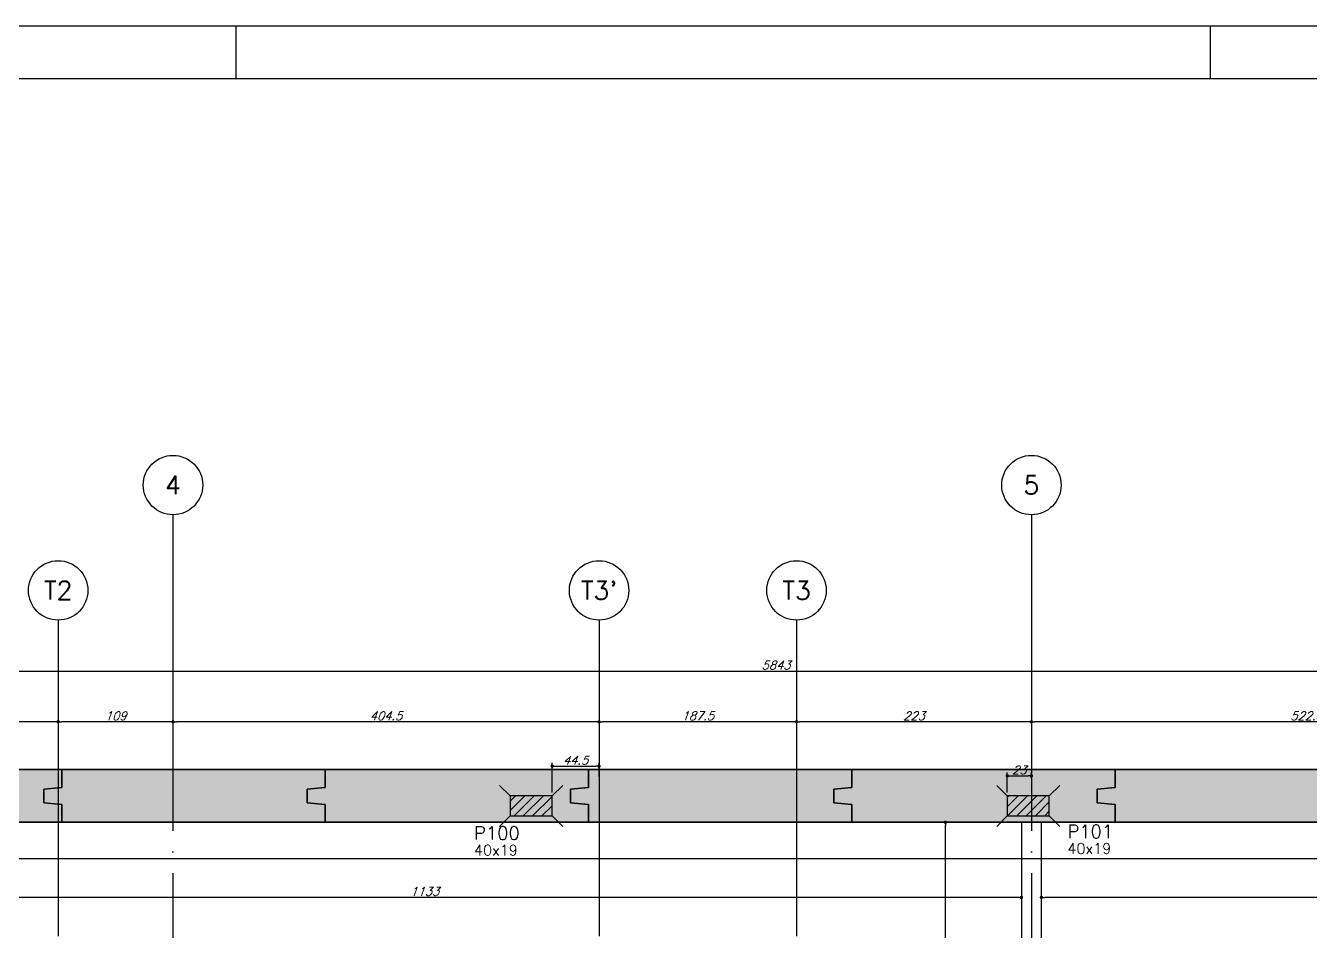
# Model space of a CAD drawing. Extents: x -4245 to 5400, y -2094 to 2406.
# Drawn here: x -349 to 870, y 1546 to 2406 of the extents above; entities that cross this region are included whole.
import ezdxf
from ezdxf.enums import TextEntityAlignment as Align

# ---------------------------------------------------------------- set-up
doc = ezdxf.new("R2010")
doc.units = 0
doc.header["$LTSCALE"] = 50
doc.header["$MEASUREMENT"] = 0
doc.linetypes.add('EIXO', pattern=[6.8, 6, -0.4, 0, -0.4])
doc.layers.get('0').update_dxf_attribs({"linetype": 'CONTINUOUS'})
doc.layers.get('DEFPOINTS').update_dxf_attribs({"linetype": 'CONTINUOUS'})
for name, color, linetype in [('F-COTAS', 106, 'CONTINUOUS'), ('F-EIXO', 12, 'EIXO'), ('F-MARGEM', 1, 'CONTINUOUS'), ('F-PILARES-DIM', 172, 'CONTINUOUS'), ('F-PILARES-HACH', 174, 'CONTINUOUS'), ('F-PILARES-N', 170, 'CONTINUOUS'), ('F-PILARES-NASCE', 4, 'CONTINUOUS'), ('F-PILARES-NOME', 170, 'CONTINUOUS'), ('F-SOLIDO-EST', 252, 'CONTINUOUS'), ('F-TEXTO', 6, 'CONTINUOUS'), ('F-VIGAS', 3, 'CONTINUOUS')]:
    doc.layers.add(name, color=color, linetype=linetype)
doc.styles.add('CP-TEXT-INCL', font='simplex.shx', dxfattribs={"oblique": 20})
doc.styles.add('MCP', font='simplex.shx')
doc.styles.add('ROMANS', font='simplex.shx')
doc.dimstyles.new('CP-COTAS-50', dxfattribs={"dimscale": 0.64, "dimtxt": 12.5, "dimasz": 5, "dimexe": 5, "dimexo": 5, "dimgap": 2.5, "dimtad": 1, "dimdec": 1, "dimdsep": 46, "dimtxsty": 'CP-TEXT-INCL', "dimblk1": 'DOT', "dimblk2": 'DOT', "dimsah": 1, "dimcen": 9, "dimclrd": 256, "dimclre": 256, "dimclrt": 256, "dimadec": 0, "dimazin": 0, "dimtfac": 1, "dimtdec": 1, "dimtmove": 2, "dimatfit": 3, "dimldrblk": 'DOT', "dimfxl": 0, "dimtolj": 1, "dimarcsym": 0})
pattern_1 = [(45, (0, 10000), (-4.4194174, 4.4194174), [])]

# ---------------------------------------------------------------- blocks, each defined once
blk = doc.blocks.new('*U12')
at = {"layer": 'F-EIXO'}
blk.add_line((0, 0), (0, -3377.9), dxfattribs=at)
at = {"layer": 'F-EIXO', "color": 2, "linetype": 'Continuous'}
blk.add_circle((0, 28.2), 28.2, dxfattribs=at)
at = {"layer": 'F-TEXTO', "style": 'ROMANS'}
blk.add_attdef('EIXO', text='', height=17.5, rotation=360, dxfattribs=at).set_placement((0, 28.2), align=Align.MIDDLE_CENTER)
blk = doc.blocks.new('*U13')
at = {"layer": 'F-EIXO'}
blk.add_line((0, 0), (0, -3477.9), dxfattribs=at)
at = {"layer": 'F-EIXO', "color": 2, "linetype": 'Continuous'}
blk.add_circle((0, 28.2), 28.2, dxfattribs=at)
at = {"layer": 'F-TEXTO', "style": 'ROMANS'}
blk.add_attdef('EIXO', text='', height=17.5, rotation=360, dxfattribs=at).set_placement((0, 28.2), align=Align.MIDDLE_CENTER)
blk = doc.blocks.new('*U15')
at = {"layer": 'F-EIXO'}
blk.add_line((0, 0), (7378.2, 0), dxfattribs=at)
at = {"layer": 'F-TEXTO', "style": 'ROMANS'}
blk.add_attdef('EIXO', text='', height=17.5, dxfattribs=at).set_placement((-28.2, 0), align=Align.MIDDLE_CENTER)
blk = doc.blocks.new('_DOT')
at = {"color": 0, "linetype": 'ByBlock'}
blk.add_line((-0.5, 0), (-1, 0), dxfattribs=at)
at = {"color": 0, "linetype": 'ByBlock', "const_width": 0.5}
blk.add_lwpolyline([(-0.25, 0, 1), (0.25, 0, 1)], format="xyb", close=True, dxfattribs=at)
blk = doc.blocks.new('*D50')
at = {"layer": 'DEFPOINTS', "color": 0, "linetype": 'Continuous', "transparency": 16777216}
for p in [(523.8, 1649.5), (523.8, 1649.5), (523.8, 1328)]:
    blk.add_point(p, dxfattribs=at)
at = {"layer": 'F-COTAS', "linetype": 'Continuous', "lineweight": -2, "transparency": 16777216}
blk.add_line((523.8, 1331.2), (523.8, 1646.3), dxfattribs=at)
at = {"layer": 'F-COTAS', "linetype": 'Continuous', "lineweight": -2, "transparency": 16777216, "xscale": 3.2, "yscale": 3.2, "zscale": 3.2}
for p, rotation in [((523.8, 1649.5), 90), ((523.8, 1328), 270)]:
    blk.add_blockref('_DOT', p, dxfattribs=dict(at, rotation=rotation))
at = {"layer": 'F-COTAS', "linetype": 'Continuous', "transparency": 16777216, "insert": (518.2, 1488.8), "char_height": 8, "attachment_point": 5, "rotation": 90, "style": 'CP-TEXT-INCL'}
blk.add_mtext('\\A1;321.5', dxfattribs=at)
blk = doc.blocks.new('*D96')
at = {"layer": 'DEFPOINTS', "color": 0, "linetype": 'Continuous', "transparency": 16777216}
for p in [(615, 1578.2), (615, 1578.2), (1276, 1578.2)]:
    blk.add_point(p, dxfattribs=at)
at = {"layer": 'F-COTAS', "linetype": 'Continuous', "lineweight": -2, "transparency": 16777216}
blk.add_line((1272.8, 1578.2), (618.2, 1578.2), dxfattribs=at)
at = {"layer": 'F-COTAS', "linetype": 'Continuous', "lineweight": -2, "transparency": 16777216, "xscale": 3.2, "yscale": 3.2, "zscale": 3.2, "rotation": 180}
blk.add_blockref('_DOT', (615, 1578.2), dxfattribs=at)
at = {"layer": 'F-COTAS', "linetype": 'Continuous', "lineweight": -2, "transparency": 16777216, "xscale": 3.2, "yscale": 3.2, "zscale": 3.2}
blk.add_blockref('_DOT', (1276, 1578.2), dxfattribs=at)
at = {"layer": 'F-COTAS', "linetype": 'Continuous', "transparency": 16777216, "insert": (945.5, 1583.8), "char_height": 8, "attachment_point": 5, "style": 'CP-TEXT-INCL'}
blk.add_mtext('\\A1;661', dxfattribs=at)
blk = doc.blocks.new('*D97')
at = {"layer": 'DEFPOINTS', "color": 0, "linetype": 'Continuous', "transparency": 16777216}
for p in [(-537, 1578.2), (-537, 1578.2), (596, 1578.2)]:
    blk.add_point(p, dxfattribs=at)
at = {"layer": 'F-COTAS', "linetype": 'Continuous', "lineweight": -2, "transparency": 16777216}
blk.add_line((592.8, 1578.2), (-533.8, 1578.2), dxfattribs=at)
at = {"layer": 'F-COTAS', "linetype": 'Continuous', "lineweight": -2, "transparency": 16777216, "xscale": 3.2, "yscale": 3.2, "zscale": 3.2, "rotation": 180}
blk.add_blockref('_DOT', (-537, 1578.2), dxfattribs=at)
at = {"layer": 'F-COTAS', "linetype": 'Continuous', "lineweight": -2, "transparency": 16777216, "xscale": 3.2, "yscale": 3.2, "zscale": 3.2}
blk.add_blockref('_DOT', (596, 1578.2), dxfattribs=at)
at = {"layer": 'F-COTAS', "linetype": 'Continuous', "transparency": 16777216, "insert": (29.5, 1583.8), "char_height": 8, "attachment_point": 5, "style": 'CP-TEXT-INCL'}
blk.add_mtext('\\A1;1133', dxfattribs=at)
blk = doc.blocks.new('A0-4L_900')
at = {"layer": 'F-MARGEM', "color": 2}
for p, q in [((81.9, 90), (81.9, 89)), ((100.4, 90), (100.4, 89))]:
    blk.add_line(p, q, dxfattribs=at)
blk.add_lwpolyline([(0, 0), (0, 90), (192.9, 90), (192.9, 0)], close=True, dxfattribs=at)
at = {"layer": 'F-MARGEM', "color": 7}
blk.add_lwpolyline([(2.5, 89), (191.9, 89), (191.9, 1), (2.5, 1)], close=True, dxfattribs=at)
blk = doc.blocks.new('*D122')
at = {"layer": 'DEFPOINTS', "color": 0, "linetype": 'Continuous', "transparency": 16777216}
for p in [(3284.5, 1793), (3284.5, 1699.5), (-2558.5, 1664.5)]:
    blk.add_point(p, dxfattribs=at)
at = {"layer": 'F-COTAS', "linetype": 'Continuous', "lineweight": -2, "transparency": 16777216}
for p, q in [((-2558.5, 1667.7), (-2558.5, 1796.2)), ((-2555.3, 1793), (3281.3, 1793)), ((3284.5, 1702.7), (3284.5, 1796.2))]:
    blk.add_line(p, q, dxfattribs=at)
at = {"layer": 'F-COTAS', "linetype": 'Continuous', "lineweight": -2, "transparency": 16777216, "xscale": 3.2, "yscale": 3.2, "zscale": 3.2, "rotation": 180}
blk.add_blockref('_DOT', (-2558.5, 1793), dxfattribs=at)
at = {"layer": 'F-COTAS', "linetype": 'Continuous', "lineweight": -2, "transparency": 16777216, "xscale": 3.2, "yscale": 3.2, "zscale": 3.2}
blk.add_blockref('_DOT', (3284.5, 1793), dxfattribs=at)
at = {"layer": 'F-COTAS', "linetype": 'Continuous', "transparency": 16777216, "insert": (363, 1798.6), "char_height": 8, "attachment_point": 5, "style": 'CP-TEXT-INCL'}
blk.add_mtext('\\A1;5843', dxfattribs=at)
blk = doc.blocks.new('*D132')
at = {"layer": 'DEFPOINTS', "color": 0, "linetype": 'Continuous', "transparency": 16777216}
for p in [(605.5, 1744.9), (605.5, 1744.9), (1128, 1744.9)]:
    blk.add_point(p, dxfattribs=at)
at = {"layer": 'F-COTAS', "linetype": 'Continuous', "lineweight": -2, "transparency": 16777216}
blk.add_line((1124.8, 1744.9), (608.7, 1744.9), dxfattribs=at)
at = {"layer": 'F-COTAS', "linetype": 'Continuous', "lineweight": -2, "transparency": 16777216, "xscale": 3.2, "yscale": 3.2, "zscale": 3.2, "rotation": 180}
blk.add_blockref('_DOT', (605.5, 1744.9), dxfattribs=at)
at = {"layer": 'F-COTAS', "linetype": 'Continuous', "lineweight": -2, "transparency": 16777216, "xscale": 3.2, "yscale": 3.2, "zscale": 3.2}
blk.add_blockref('_DOT', (1128, 1744.9), dxfattribs=at)
at = {"layer": 'F-COTAS', "linetype": 'Continuous', "transparency": 16777216, "insert": (866.7, 1750.5), "char_height": 8, "attachment_point": 5, "style": 'CP-TEXT-INCL'}
blk.add_mtext('\\A1;522.5', dxfattribs=at)
blk = doc.blocks.new('*D133')
at = {"layer": 'DEFPOINTS', "color": 0, "linetype": 'Continuous', "transparency": 16777216}
for p in [(382.5, 1744.9), (382.5, 1744.9), (605.5, 1744.9)]:
    blk.add_point(p, dxfattribs=at)
at = {"layer": 'F-COTAS', "linetype": 'Continuous', "lineweight": -2, "transparency": 16777216}
blk.add_line((602.3, 1744.9), (385.7, 1744.9), dxfattribs=at)
at = {"layer": 'F-COTAS', "linetype": 'Continuous', "lineweight": -2, "transparency": 16777216, "xscale": 3.2, "yscale": 3.2, "zscale": 3.2, "rotation": 180}
blk.add_blockref('_DOT', (382.5, 1744.9), dxfattribs=at)
at = {"layer": 'F-COTAS', "linetype": 'Continuous', "lineweight": -2, "transparency": 16777216, "xscale": 3.2, "yscale": 3.2, "zscale": 3.2}
blk.add_blockref('_DOT', (605.5, 1744.9), dxfattribs=at)
at = {"layer": 'F-COTAS', "linetype": 'Continuous', "transparency": 16777216, "insert": (494, 1750.5), "char_height": 8, "attachment_point": 5, "style": 'CP-TEXT-INCL'}
blk.add_mtext('\\A1;223', dxfattribs=at)
blk = doc.blocks.new('*D134')
at = {"layer": 'DEFPOINTS', "color": 0, "linetype": 'Continuous', "transparency": 16777216}
for p in [(195, 1744.9), (195, 1744.9), (382.5, 1744.9)]:
    blk.add_point(p, dxfattribs=at)
at = {"layer": 'F-COTAS', "linetype": 'Continuous', "lineweight": -2, "transparency": 16777216}
blk.add_line((379.3, 1744.9), (198.2, 1744.9), dxfattribs=at)
at = {"layer": 'F-COTAS', "linetype": 'Continuous', "lineweight": -2, "transparency": 16777216, "xscale": 3.2, "yscale": 3.2, "zscale": 3.2, "rotation": 180}
blk.add_blockref('_DOT', (195, 1744.9), dxfattribs=at)
at = {"layer": 'F-COTAS', "linetype": 'Continuous', "lineweight": -2, "transparency": 16777216, "xscale": 3.2, "yscale": 3.2, "zscale": 3.2}
blk.add_blockref('_DOT', (382.5, 1744.9), dxfattribs=at)
at = {"layer": 'F-COTAS', "linetype": 'Continuous', "transparency": 16777216, "insert": (288.7, 1750.5), "char_height": 8, "attachment_point": 5, "style": 'CP-TEXT-INCL'}
blk.add_mtext('\\A1;187.5', dxfattribs=at)
blk = doc.blocks.new('*D135')
at = {"layer": 'DEFPOINTS', "color": 0, "linetype": 'Continuous', "transparency": 16777216}
for p in [(-209.5, 1744.9), (-209.5, 1744.9), (195, 1744.9)]:
    blk.add_point(p, dxfattribs=at)
at = {"layer": 'F-COTAS', "linetype": 'Continuous', "lineweight": -2, "transparency": 16777216}
blk.add_line((191.8, 1744.9), (-206.3, 1744.9), dxfattribs=at)
at = {"layer": 'F-COTAS', "linetype": 'Continuous', "lineweight": -2, "transparency": 16777216, "xscale": 3.2, "yscale": 3.2, "zscale": 3.2, "rotation": 180}
blk.add_blockref('_DOT', (-209.5, 1744.9), dxfattribs=at)
at = {"layer": 'F-COTAS', "linetype": 'Continuous', "lineweight": -2, "transparency": 16777216, "xscale": 3.2, "yscale": 3.2, "zscale": 3.2}
blk.add_blockref('_DOT', (195, 1744.9), dxfattribs=at)
at = {"layer": 'F-COTAS', "linetype": 'Continuous', "transparency": 16777216, "insert": (-7.3, 1750.5), "char_height": 8, "attachment_point": 5, "style": 'CP-TEXT-INCL'}
blk.add_mtext('\\A1;404.5', dxfattribs=at)
blk = doc.blocks.new('*D136')
at = {"layer": 'DEFPOINTS', "color": 0, "linetype": 'Continuous', "transparency": 16777216}
for p in [(-318.5, 1744.9), (-318.5, 1744.9), (-209.5, 1744.9)]:
    blk.add_point(p, dxfattribs=at)
at = {"layer": 'F-COTAS', "linetype": 'Continuous', "lineweight": -2, "transparency": 16777216}
blk.add_line((-212.7, 1744.9), (-315.3, 1744.9), dxfattribs=at)
at = {"layer": 'F-COTAS', "linetype": 'Continuous', "lineweight": -2, "transparency": 16777216, "xscale": 3.2, "yscale": 3.2, "zscale": 3.2, "rotation": 180}
blk.add_blockref('_DOT', (-318.5, 1744.9), dxfattribs=at)
at = {"layer": 'F-COTAS', "linetype": 'Continuous', "lineweight": -2, "transparency": 16777216, "xscale": 3.2, "yscale": 3.2, "zscale": 3.2}
blk.add_blockref('_DOT', (-209.5, 1744.9), dxfattribs=at)
at = {"layer": 'F-COTAS', "linetype": 'Continuous', "transparency": 16777216, "insert": (-264, 1750.5), "char_height": 8, "attachment_point": 5, "style": 'CP-TEXT-INCL'}
blk.add_mtext('\\A1;109', dxfattribs=at)
blk = doc.blocks.new('*D137')
at = {"layer": 'DEFPOINTS', "color": 0, "linetype": 'Continuous', "transparency": 16777216}
for p in [(-506, 1744.9), (-506, 1744.9), (-318.5, 1744.9)]:
    blk.add_point(p, dxfattribs=at)
at = {"layer": 'F-COTAS', "linetype": 'Continuous', "lineweight": -2, "transparency": 16777216}
blk.add_line((-321.7, 1744.9), (-502.8, 1744.9), dxfattribs=at)
at = {"layer": 'F-COTAS', "linetype": 'Continuous', "lineweight": -2, "transparency": 16777216, "xscale": 3.2, "yscale": 3.2, "zscale": 3.2, "rotation": 180}
blk.add_blockref('_DOT', (-506, 1744.9), dxfattribs=at)
at = {"layer": 'F-COTAS', "linetype": 'Continuous', "lineweight": -2, "transparency": 16777216, "xscale": 3.2, "yscale": 3.2, "zscale": 3.2}
blk.add_blockref('_DOT', (-318.5, 1744.9), dxfattribs=at)
at = {"layer": 'F-COTAS', "linetype": 'Continuous', "transparency": 16777216, "insert": (-412.3, 1750.5), "char_height": 8, "attachment_point": 5, "style": 'CP-TEXT-INCL'}
blk.add_mtext('\\A1;187.5', dxfattribs=at)
blk = doc.blocks.new('*D169')
at = {"layer": 'DEFPOINTS', "color": 0, "linetype": 'Continuous', "transparency": 16777216}
for p in [(195, 1702.8), (195, 1689.3), (150.5, 1674.5)]:
    blk.add_point(p, dxfattribs=at)
at = {"layer": 'F-COTAS', "linetype": 'Continuous', "lineweight": -2, "transparency": 16777216}
for p, q in [((150.5, 1677.7), (150.5, 1706)), ((153.7, 1702.8), (191.8, 1702.8)), ((195, 1692.5), (195, 1706))]:
    blk.add_line(p, q, dxfattribs=at)
at = {"layer": 'F-COTAS', "linetype": 'Continuous', "lineweight": -2, "transparency": 16777216, "xscale": 3.2, "yscale": 3.2, "zscale": 3.2, "rotation": 180}
blk.add_blockref('_DOT', (150.5, 1702.8), dxfattribs=at)
at = {"layer": 'F-COTAS', "linetype": 'Continuous', "lineweight": -2, "transparency": 16777216, "xscale": 3.2, "yscale": 3.2, "zscale": 3.2}
blk.add_blockref('_DOT', (195, 1702.8), dxfattribs=at)
at = {"layer": 'F-COTAS', "linetype": 'Continuous', "transparency": 16777216, "insert": (172.7, 1708.4), "char_height": 8, "attachment_point": 5, "style": 'CP-TEXT-INCL'}
blk.add_mtext('\\A1;44.5', dxfattribs=at)
blk = doc.blocks.new('*D170')
at = {"layer": 'DEFPOINTS', "color": 0, "linetype": 'Continuous', "transparency": 16777216}
for p in [(605.5, 1693.6), (605.5, 1687.7), (582.5, 1674.5)]:
    blk.add_point(p, dxfattribs=at)
at = {"layer": 'F-COTAS', "linetype": 'Continuous', "lineweight": -2, "transparency": 16777216}
for p, q in [((582.5, 1677.7), (582.5, 1696.8)), ((605.5, 1690.9), (605.5, 1696.8)), ((585.7, 1693.6), (602.3, 1693.6))]:
    blk.add_line(p, q, dxfattribs=at)
at = {"layer": 'F-COTAS', "linetype": 'Continuous', "lineweight": -2, "transparency": 16777216, "xscale": 3.2, "yscale": 3.2, "zscale": 3.2, "rotation": 180}
blk.add_blockref('_DOT', (582.5, 1693.6), dxfattribs=at)
at = {"layer": 'F-COTAS', "linetype": 'Continuous', "lineweight": -2, "transparency": 16777216, "xscale": 3.2, "yscale": 3.2, "zscale": 3.2}
blk.add_blockref('_DOT', (605.5, 1693.6), dxfattribs=at)
at = {"layer": 'F-COTAS', "linetype": 'Continuous', "transparency": 16777216, "insert": (594, 1699.2), "char_height": 8, "attachment_point": 5, "style": 'CP-TEXT-INCL'}
blk.add_mtext('\\A1;23', dxfattribs=at)

msp = doc.modelspace()

# ---------------------------------------------------------------- hatches: boundary and pattern name
at = {"layer": 'F-PILARES-HACH', "linetype": 'Continuous'}
h = msp.add_hatch(dxfattribs=at)
h.set_pattern_fill('ANSI31', color=256, scale=50, style=0)
h.set_pattern_definition(pattern_1)
h.paths.add_polyline_path([(110.5, 1655.5), (150.5, 1655.5), (150.5, 1674.5), (110.5, 1674.5)], flags=16)
h = msp.add_hatch(dxfattribs=at)
h.set_pattern_fill('ANSI31', color=256, scale=50, style=0)
h.set_pattern_definition(pattern_1)
h.paths.add_polyline_path([(582.5, 1655.5), (622.5, 1655.5), (622.5, 1674.5), (582.5, 1674.5)], flags=16)
at = {"layer": 'F-SOLIDO-EST'}
h = msp.add_hatch(color=256, dxfattribs=at)
h.dxf.hatch_style = 1
h.paths.add_polyline_path([(-332, 1681), (-315, 1682.5), (-315, 1699.5), (-565, 1699.5), (-565, 1682.5), (-582, 1681), (-582, 1668), (-565, 1666.5), (-565, 1649.5), (-315, 1649.5), (-315, 1666.5), (-332, 1668)])
h = msp.add_hatch(color=256, dxfattribs=at)
h.dxf.hatch_style = 1
h.paths.add_polyline_path([(-65, 1699.5), (-315, 1699.5), (-315, 1682.5), (-332, 1681), (-332, 1668), (-315, 1666.5), (-315, 1649.5), (-65, 1649.5), (-65, 1666.5), (-82, 1668), (-82, 1681), (-65, 1682.5)])
h = msp.add_hatch(color=256, dxfattribs=at)
h.dxf.hatch_style = 1
h.paths.add_polyline_path([(185, 1699.5), (-65, 1699.5), (-65, 1682.5), (-82, 1681), (-82, 1668), (-65, 1666.5), (-65, 1649.5), (185, 1649.5), (185, 1666.5), (168, 1668), (168, 1681), (185, 1682.5)])
h = msp.add_hatch(color=256, dxfattribs=at)
h.dxf.hatch_style = 1
h.paths.add_polyline_path([(435, 1666.5), (418, 1668), (418, 1681), (435, 1682.5), (435, 1699.5), (185, 1699.5), (185, 1682.5), (168, 1681), (168, 1668), (185, 1666.5), (185, 1649.5), (435, 1649.5)])
h = msp.add_hatch(color=256, dxfattribs=at)
h.dxf.hatch_style = 1
h.paths.add_polyline_path([(685, 1666.5), (668, 1668), (668, 1681), (685, 1682.5), (685, 1699.5), (435, 1699.5), (435, 1682.5), (418, 1681), (418, 1668), (435, 1666.5), (435, 1649.5), (685, 1649.5)])
h = msp.add_hatch(color=256, dxfattribs=at)
h.dxf.hatch_style = 1
h.paths.add_polyline_path([(1149, 1681), (1166, 1682.5), (1166, 1699.5), (685, 1699.5), (685, 1682.5), (668, 1681), (668, 1668), (685, 1666.5), (685, 1649.5), (1166, 1649.5), (1166, 1666.5), (1149, 1668)])

# ---------------------------------------------------------------- linework, layer by layer
at = {"layer": 'F-EIXO'}
msp.add_line((-3621.135, 1615), (3550.572, 1615), dxfattribs=at)
at = {"layer": 'F-PILARES-N', "linetype": 'Continuous'}
for points in [[(110.5, 1655.5), (150.5, 1655.5), (150.5, 1674.5), (110.5, 1674.5), (110.5, 1655.5)], [(582.5, 1655.5), (622.5, 1655.5), (622.5, 1674.5), (582.5, 1674.5), (582.5, 1655.5)]]:
    msp.add_lwpolyline(points, dxfattribs=at)
at = {"layer": 'F-PILARES-NASCE', "linetype": 'Continuous'}
for p, q in [((110.5, 1674.5), (100.5, 1684.5)), ((150.5, 1674.5), (160.5, 1684.5)), ((582.5, 1674.5), (572.5, 1684.5)), ((622.5, 1674.5), (632.5, 1684.5)), ((110.5, 1655.5), (100.5, 1645.5)), ((150.5, 1655.5), (160.5, 1645.5)), ((582.5, 1655.5), (572.5, 1645.5)), ((622.5, 1655.5), (632.5, 1645.5))]:
    msp.add_line(p, q, dxfattribs=at)
at = {"layer": 'F-VIGAS'}
for p, q in [((-315, 1699.5), (-565, 1699.5)), ((-565, 1699.5), (-315, 1699.5)), ((-315, 1682.5), (-315, 1699.5)), ((-315, 1699.5), (-315, 1682.5)), ((-65, 1699.5), (-315, 1699.5)), ((-315, 1699.5), (-315, 1682.5)), ((-315, 1682.5), (-315, 1699.5)), ((-315, 1699.5), (-65, 1699.5)), ((-65, 1682.5), (-65, 1699.5)), ((-65, 1699.5), (-65, 1682.5)), ((185, 1699.5), (-65, 1699.5)), ((-65, 1699.5), (-65, 1682.5)), ((-65, 1682.5), (-65, 1699.5)), ((-65, 1699.5), (185, 1699.5)), ((185, 1682.5), (185, 1699.5)), ((185, 1699.5), (185, 1682.5)), ((435, 1699.5), (185, 1699.5)), ((185, 1699.5), (185, 1682.5)), ((185, 1682.5), (185, 1699.5)), ((185, 1699.5), (435, 1699.5)), ((435, 1682.5), (435, 1699.5)), ((435, 1699.5), (435, 1682.5)), ((685, 1699.5), (435, 1699.5)), ((435, 1699.5), (435, 1682.5)), ((435, 1682.5), (435, 1699.5)), ((435, 1699.5), (685, 1699.5)), ((1166, 1699.5), (685, 1699.5)), ((685, 1699.5), (685, 1682.5)), ((685, 1682.5), (685, 1699.5)), ((685, 1699.5), (1166, 1699.5)), ((685, 1682.5), (685, 1699.5)), ((685, 1699.5), (685, 1682.5)), ((-332, 1681), (-315, 1682.5)), ((-315, 1682.5), (-332, 1681)), ((-315, 1682.5), (-332, 1681)), ((-332, 1681), (-315, 1682.5)), ((-332, 1668), (-332, 1681)), ((-332, 1681), (-332, 1668)), ((-332, 1681), (-332, 1668)), ((-332, 1668), (-332, 1681)), ((-82, 1681), (-65, 1682.5)), ((-65, 1682.5), (-82, 1681)), ((-65, 1682.5), (-82, 1681)), ((-82, 1681), (-65, 1682.5)), ((-82, 1668), (-82, 1681)), ((-82, 1681), (-82, 1668)), ((-82, 1681), (-82, 1668)), ((-82, 1668), (-82, 1681)), ((168, 1681), (185, 1682.5)), ((185, 1682.5), (168, 1681)), ((185, 1682.5), (168, 1681)), ((168, 1681), (185, 1682.5)), ((168, 1668), (168, 1681)), ((168, 1681), (168, 1668)), ((168, 1681), (168, 1668)), ((168, 1668), (168, 1681)), ((418, 1681), (435, 1682.5)), ((435, 1682.5), (418, 1681)), ((435, 1682.5), (418, 1681)), ((418, 1681), (435, 1682.5)), ((418, 1668), (418, 1681)), ((418, 1681), (418, 1668)), ((418, 1681), (418, 1668)), ((418, 1668), (418, 1681)), ((685, 1682.5), (668, 1681)), ((668, 1681), (685, 1682.5)), ((668, 1681), (685, 1682.5)), ((685, 1682.5), (668, 1681)), ((668, 1681), (668, 1668)), ((668, 1668), (668, 1681)), ((668, 1668), (668, 1681)), ((668, 1681), (668, 1668)), ((-315, 1666.5), (-332, 1668)), ((-332, 1668), (-315, 1666.5)), ((-332, 1668), (-315, 1666.5)), ((-315, 1666.5), (-332, 1668)), ((-315, 1649.5), (-315, 1666.5)), ((-315, 1666.5), (-315, 1649.5)), ((-315, 1666.5), (-315, 1649.5)), ((-315, 1649.5), (-315, 1666.5)), ((-65, 1666.5), (-82, 1668)), ((-82, 1668), (-65, 1666.5)), ((-82, 1668), (-65, 1666.5)), ((-65, 1666.5), (-82, 1668)), ((-65, 1649.5), (-65, 1666.5)), ((-65, 1666.5), (-65, 1649.5)), ((-65, 1666.5), (-65, 1649.5)), ((-65, 1649.5), (-65, 1666.5)), ((185, 1666.5), (168, 1668)), ((168, 1668), (185, 1666.5)), ((168, 1668), (185, 1666.5)), ((185, 1666.5), (168, 1668)), ((185, 1649.5), (185, 1666.5)), ((185, 1666.5), (185, 1649.5)), ((185, 1666.5), (185, 1649.5)), ((185, 1649.5), (185, 1666.5)), ((435, 1666.5), (418, 1668)), ((418, 1668), (435, 1666.5)), ((418, 1668), (435, 1666.5)), ((435, 1666.5), (418, 1668)), ((435, 1649.5), (435, 1666.5)), ((435, 1666.5), (435, 1649.5)), ((435, 1666.5), (435, 1649.5)), ((435, 1649.5), (435, 1666.5)), ((668, 1668), (685, 1666.5)), ((685, 1666.5), (668, 1668)), ((685, 1666.5), (668, 1668)), ((668, 1668), (685, 1666.5)), ((685, 1666.5), (685, 1649.5)), ((685, 1649.5), (685, 1666.5)), ((685, 1649.5), (685, 1666.5)), ((685, 1666.5), (685, 1649.5)), ((-565, 1649.5), (-315, 1649.5)), ((-315, 1649.5), (-565, 1649.5)), ((-315, 1649.5), (-65, 1649.5)), ((-65, 1649.5), (-315, 1649.5)), ((-65, 1649.5), (185, 1649.5)), ((185, 1649.5), (-65, 1649.5)), ((185, 1649.5), (435, 1649.5)), ((435, 1649.5), (185, 1649.5)), ((435, 1649.5), (685, 1649.5)), ((685, 1649.5), (435, 1649.5)), ((685, 1649.5), (1166, 1649.5)), ((1166, 1649.5), (685, 1649.5))]:
    msp.add_line(p, q, dxfattribs=at)
for points in [[(596, 1649.5), (596, 1328)], [(615, 1328), (615, 1649.5)]]:
    msp.add_lwpolyline(points, dxfattribs=at)

# ---------------------------------------------------------------- block references
at = {"layer": 'F-EIXO', "linetype": 'Continuous'}
for name, p, values in [('*U13', (-209.5, 1941.357), {'EIXO': '4'}), ('*U13', (605.5, 1941.357), {'EIXO': '5'}), ('*U12', (-318.5, 1841.357), {'EIXO': 'T2'}), ('*U12', (195, 1841.357), {'EIXO': "T3'"}), ('*U12', (382.5, 1841.357), {'EIXO': 'T3'})]:
    msp.add_blockref(name, p, dxfattribs=at).add_auto_attribs(values)
msp.add_blockref('*U15', (-3705.761, 1615), dxfattribs=at)
at = {"layer": 'F-MARGEM', "linetype": 'Continuous', "xscale": 50, "yscale": 50, "zscale": 50}
msp.add_blockref('A0-4L_900', (-4244.836, -2094.493), dxfattribs=at)

# ---------------------------------------------------------------- texts
at = {"layer": 'F-PILARES-DIM', "linetype": 'Continuous', "style": 'MCP'}
for p in [(76.282, 1618.009), (639.692, 1619.585)]:
    msp.add_text('40x19', height=10, dxfattribs=at).set_placement(p)
at = {"layer": 'F-PILARES-NOME', "linetype": 'Continuous', "style": 'MCP'}
for s, p in [('P101', (639.692, 1634.585)), ('P100', (76.282, 1633.009))]:
    msp.add_text(s, height=12.5, dxfattribs=at).set_placement(p)

# ---------------------------------------------------------------- dimensions: what is measured, and where the dimension line sits
at = {"layer": 'F-COTAS', "linetype": 'Continuous'}
for base, p1, p2, picture, middle in [((3284.5, 1792.961), (-2558.5, 1664.5), (3284.5, 1699.5), '*D122', (363, 1798.561)), ((-506, 1744.851), (-318.5, 1744.851), (-506, 1744.851), '*D137', (-412.25, 1750.451)), ((-318.5, 1744.851), (-209.5, 1744.851), (-318.5, 1744.851), '*D136', (-264, 1750.451)), ((-209.5, 1744.851), (195, 1744.851), (-209.5, 1744.851), '*D135', (-7.25, 1750.451)), ((195, 1744.851), (382.5, 1744.851), (195, 1744.851), '*D134', (288.75, 1750.451)), ((382.5, 1744.851), (605.5, 1744.851), (382.5, 1744.851), '*D133', (494, 1750.451)), ((605.5, 1744.851), (1128, 1744.851), (605.5, 1744.851), '*D132', (866.75, 1750.451)), ((195, 1702.847), (150.5, 1674.5), (195, 1689.287), '*D169', (172.75, 1708.447)), ((605.5, 1693.579), (582.5, 1674.5), (605.5, 1687.722), '*D170', (594, 1699.179))]:
    dim = msp.add_linear_dim(base=base, p1=p1, p2=p2, dimstyle='CP-COTAS-50', override={"dimfxl": 7.5}, dxfattribs=at)
    dim.commit()
    dim.dimension.update_dxf_attribs({"geometry": picture, "text_midpoint": middle})
dim = msp.add_linear_dim(base=(523.824, 1649.5), p1=(523.824, 1328), p2=(523.824, 1649.5), angle=270, dimstyle='CP-COTAS-50', dxfattribs=at)
dim.commit()
dim.dimension.update_dxf_attribs({"geometry": '*D50', "text_midpoint": (518.224, 1488.75)})
for base, p1, p2, picture, middle in [((-537, 1578.182), (596, 1578.182), (-537, 1578.182), '*D97', (29.5, 1583.782)), ((615, 1578.182), (1276, 1578.182), (615, 1578.182), '*D96', (945.5, 1583.782))]:
    dim = msp.add_linear_dim(base=base, p1=p1, p2=p2, dimstyle='CP-COTAS-50', dxfattribs=at)
    dim.commit()
    dim.dimension.update_dxf_attribs({"geometry": picture, "text_midpoint": middle})

doc.saveas('drawing.dxf')
